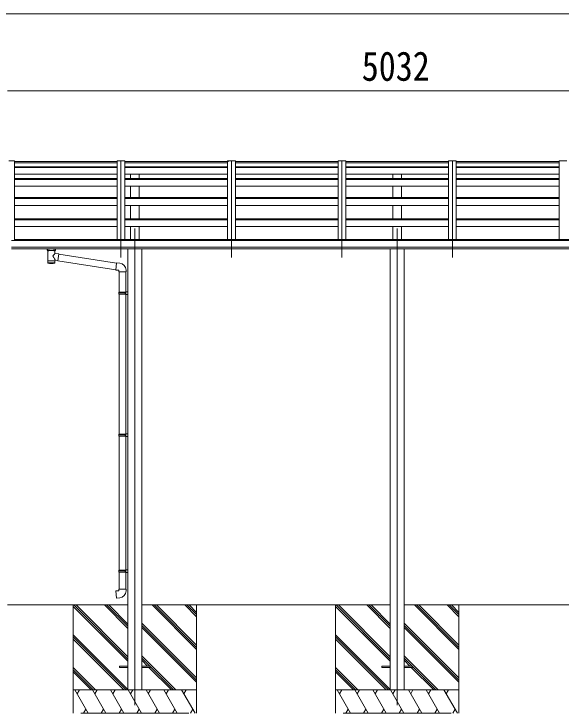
# Model space of a CAD drawing. Units: millimetres at full size, sheet at 1:40; details may follow other scales. Extents: x -11181 to 11305, y -7804 to 7716.
# Drawn here: x 4364 to 7909, y -4439 to 88 of the extents above; entities that cross this region are included whole.
import ezdxf
from ezdxf.enums import TextEntityAlignment as Align

# ---------------------------------------------------------------- set-up
doc = ezdxf.new("R2010")
doc.units = ezdxf.units.MM
doc.header["$LTSCALE"] = 40
for name, color, linetype, lineweight in [('0-0_0', 7, 'Continuous', 9), ('0-1_本体', 4, 'Continuous', 9), ('0-2_部品', 7, 'Continuous', 9), ('0-8_PARTS2', 2, 'Continuous', 9), ('0-A_寸法', 6, 'Continuous', 9)]:
    doc.layers.add(name, color=color, linetype=linetype, lineweight=lineweight)
doc.styles.add('ＭＳ ゴシック', font='')
doc.styles.get('ＭＳ ゴシック').set_extended_font_data('MS Gothic')

msp = doc.modelspace()

# ---------------------------------------------------------------- linework, layer by layer
at = {"layer": '0-0_0'}
for p, q in [((5102.74, -3739.43), (4321.94, -3739.43)), ((4747.94, -3739.43), (4747.94, -4439.43)), ((5102.74, -4103.74), (4747.94, -3748.94)), ((5102.74, -4089.6), (4752.57, -3739.43)), ((5102.74, -4075.45), (4766.71, -3739.43)), ((5102.74, -3891.61), (4950.56, -3739.43)), ((5102.74, -3877.47), (4964.7, -3739.43)), ((5102.74, -3863.32), (4978.85, -3739.43)), ((6802.74, -3739.43), (5193.14, -3739.43)), ((5547.94, -4028.44), (5258.93, -3739.43)), ((5547.94, -4014.3), (5273.07, -3739.43)), ((5547.94, -4000.16), (5287.21, -3739.43)), ((5547.94, -3816.31), (5471.06, -3739.43)), ((5547.94, -3802.17), (5485.2, -3739.43)), ((5547.94, -3788.02), (5499.35, -3739.43)), ((5547.94, -3739.43), (5547.94, -4439.43)), ((6447.94, -3739.43), (6447.94, -4439.43)), ((6802.74, -4103.74), (6447.94, -3748.94)), ((6802.74, -4089.6), (6452.57, -3739.43)), ((6802.74, -4075.45), (6466.71, -3739.43)), ((6802.74, -3891.61), (6650.56, -3739.43)), ((6802.74, -3877.47), (6664.7, -3739.43)), ((6802.74, -3863.32), (6678.85, -3739.43)), ((8502.74, -3739.43), (6893.14, -3739.43)), ((7247.94, -4028.44), (6958.93, -3739.43)), ((7247.94, -4014.3), (6973.07, -3739.43)), ((7247.94, -4000.16), (6987.21, -3739.43)), ((7247.94, -3816.31), (7171.06, -3739.43)), ((7247.94, -3802.17), (7185.2, -3739.43)), ((7247.94, -3788.02), (7199.35, -3739.43)), ((7247.94, -3739.43), (7247.94, -4439.43)), ((5547.94, -4212.29), (5193.14, -3857.49)), ((5547.94, -4226.43), (5193.14, -3871.63)), ((5547.94, -4240.57), (5193.14, -3885.77)), ((7247.94, -4212.29), (6893.14, -3857.49)), ((7247.94, -4226.43), (6893.14, -3871.63)), ((7247.94, -4240.57), (6893.14, -3885.77)), ((5102.74, -4287.59), (4747.94, -3932.79)), ((6802.74, -4287.59), (6447.94, -3932.79)), ((5090.44, -4289.43), (4747.94, -3946.93)), ((5076.3, -4289.43), (4747.94, -3961.07)), ((6790.44, -4289.43), (6447.94, -3946.93)), ((6776.3, -4289.43), (6447.94, -3961.07)), ((5412.95, -4289.43), (5193.14, -4069.62)), ((7112.95, -4289.43), (6893.14, -4069.62)), ((5244.3, -4134.92), (5193.14, -4083.76)), ((5230.16, -4134.92), (5193.14, -4097.9)), ((6944.3, -4134.92), (6893.14, -4083.76)), ((6930.16, -4134.92), (6893.14, -4097.9)), ((4892.45, -4289.43), (4747.94, -4144.92)), ((4878.31, -4289.43), (4747.94, -4159.06)), ((5384.67, -4289.43), (5239.16, -4143.92)), ((5398.81, -4289.43), (5247.94, -4138.56)), ((6592.45, -4289.43), (6447.94, -4144.92)), ((6578.31, -4289.43), (6447.94, -4159.06)), ((7084.67, -4289.43), (6939.16, -4143.92)), ((7098.81, -4289.43), (6947.94, -4138.56)), ((4864.17, -4289.43), (4747.94, -4173.2)), ((6564.17, -4289.43), (6447.94, -4173.2)), ((4747.94, -4289.43), (5547.94, -4289.43)), ((4844.83, -4439.43), (4758.23, -4289.43)), ((4788.23, -4289.43), (4773.23, -4315.41)), ((4960.3, -4439.43), (4873.7, -4289.43)), ((4903.7, -4289.43), (4888.7, -4315.41)), ((5075.78, -4439.43), (4989.17, -4289.43)), ((5004.17, -4315.41), (5019.17, -4289.43)), ((5191.25, -4439.43), (5104.64, -4289.43)), ((5119.64, -4315.41), (5134.64, -4289.43)), ((5306.72, -4439.43), (5220.11, -4289.43)), ((5235.11, -4315.41), (5250.11, -4289.43)), ((5422.19, -4439.43), (5335.58, -4289.43)), ((5350.58, -4315.41), (5365.59, -4289.43)), ((5537.66, -4439.43), (5451.05, -4289.43)), ((5466.05, -4315.41), (5481.05, -4289.43)), ((6447.94, -4289.43), (7247.94, -4289.43)), ((6544.83, -4439.43), (6458.23, -4289.43)), ((6488.23, -4289.43), (6473.23, -4315.41)), ((6660.3, -4439.43), (6573.7, -4289.43)), ((6603.7, -4289.43), (6588.7, -4315.41)), ((6775.78, -4439.43), (6689.17, -4289.43)), ((6704.17, -4315.41), (6719.17, -4289.43)), ((6891.25, -4439.43), (6804.64, -4289.43)), ((6819.64, -4315.41), (6834.64, -4289.43)), ((7006.72, -4439.43), (6920.11, -4289.43)), ((6935.11, -4315.41), (6950.11, -4289.43)), ((7122.19, -4439.43), (7035.58, -4289.43)), ((7050.58, -4315.41), (7065.59, -4289.43)), ((7237.66, -4439.43), (7151.05, -4289.43)), ((7166.05, -4315.41), (7181.05, -4289.43)), ((4829.84, -4413.45), (4814.84, -4439.43)), ((4945.31, -4413.45), (4930.31, -4439.43)), ((5060.78, -4413.45), (5045.78, -4439.43)), ((5176.25, -4413.45), (5161.25, -4439.43)), ((5291.72, -4413.45), (5276.72, -4439.43)), ((5407.19, -4413.45), (5392.19, -4439.43)), ((5522.66, -4413.45), (5507.66, -4439.43)), ((6529.84, -4413.45), (6514.84, -4439.43)), ((6645.31, -4413.45), (6630.31, -4439.43)), ((6760.78, -4413.45), (6745.78, -4439.43)), ((6876.25, -4413.45), (6861.25, -4439.43)), ((6991.72, -4413.45), (6976.72, -4439.43)), ((7107.19, -4413.45), (7092.19, -4439.43)), ((7222.66, -4413.45), (7207.66, -4439.43)), ((5497.94, -4439.43), (4797.94, -4439.43)), ((7197.94, -4439.43), (6497.94, -4439.43))]:
    msp.add_line(p, q, dxfattribs=at)
at = {"layer": '0-1_本体'}
for p, q in [((4331.64, -863.18), (4366.94, -863.18)), ((4366.94, -863.18), (4366.94, -1379.83)), ((5032.94, -876.18), (4366.94, -876.18)), ((5032.94, -902.8), (4366.94, -902.8)), ((5032.94, -905.33), (4366.94, -905.33)), ((5032.94, -863.18), (5032.94, -1373.3)), ((5032.94, -863.18), (5082.94, -863.18)), ((5082.94, -863.18), (5082.94, -1373.3)), ((5748.94, -876.18), (5082.94, -876.18)), ((5748.94, -902.8), (5082.94, -902.8)), ((5748.94, -905.33), (5082.94, -905.33)), ((5748.94, -863.18), (5748.94, -1373.3)), ((5748.94, -863.18), (5798.94, -863.18)), ((5798.94, -863.18), (5798.94, -1373.3)), ((6464.94, -876.18), (5798.94, -876.18)), ((6464.94, -902.8), (5798.94, -902.8)), ((6464.94, -905.33), (5798.94, -905.33)), ((6464.94, -863.18), (6464.94, -1373.3)), ((6464.94, -863.18), (6514.94, -863.18)), ((6514.94, -863.18), (6514.94, -1373.3)), ((7180.94, -876.18), (6514.94, -876.18)), ((7180.94, -902.8), (6514.94, -902.8)), ((7180.94, -905.33), (6514.94, -905.33)), ((7180.94, -863.18), (7180.94, -1373.3)), ((7180.94, -863.18), (7230.94, -863.18)), ((7230.94, -863.18), (7230.94, -1373.3)), ((7896.94, -876.18), (7230.94, -876.18)), ((7896.94, -902.8), (7230.94, -902.8)), ((7896.94, -905.33), (7230.94, -905.33)), ((7896.94, -863.18), (7896.94, -1373.3)), ((7896.94, -863.18), (7946.94, -863.18)), ((5032.94, -950.08), (4366.94, -950.08)), ((5748.94, -950.08), (5082.94, -950.08)), ((5120.44, -978.23), (5120.44, -950.08)), ((5175.44, -978.23), (5175.44, -950.08)), ((6464.94, -950.08), (5798.94, -950.08)), ((7180.94, -950.08), (6514.94, -950.08)), ((6820.44, -978.23), (6820.44, -950.08)), ((6875.44, -978.23), (6875.44, -950.08)), ((7896.94, -950.08), (7230.94, -950.08)), ((5032.94, -978.23), (4366.94, -978.23)), ((5032.94, -983.2), (4366.94, -983.2)), ((5748.94, -978.23), (5082.94, -978.23)), ((5748.94, -983.2), (5082.94, -983.2)), ((6464.94, -978.23), (5798.94, -978.23)), ((6464.94, -983.2), (5798.94, -983.2)), ((7180.94, -978.23), (6514.94, -978.23)), ((7180.94, -983.2), (6514.94, -983.2)), ((7896.94, -978.23), (7230.94, -978.23)), ((7896.94, -983.2), (7230.94, -983.2)), ((5032.94, -1027.41), (4366.94, -1027.41)), ((5748.94, -1027.41), (5082.94, -1027.41)), ((5120.44, -1100.93), (5120.44, -1027.41)), ((5175.44, -1100.93), (5175.44, -1027.41)), ((6464.94, -1027.41), (5798.94, -1027.41)), ((7180.94, -1027.41), (6514.94, -1027.41)), ((6820.44, -1100.93), (6820.44, -1027.41)), ((6875.44, -1100.93), (6875.44, -1027.41)), ((7896.94, -1027.41), (7230.94, -1027.41)), ((5032.94, -1100.93), (4366.94, -1100.93)), ((5032.94, -1107.83), (4366.94, -1107.83)), ((5748.94, -1100.93), (5082.94, -1100.93)), ((5748.94, -1107.83), (5082.94, -1107.83)), ((6464.94, -1100.93), (5798.94, -1100.93)), ((6464.94, -1107.83), (5798.94, -1107.83)), ((7180.94, -1100.93), (6514.94, -1100.93)), ((7180.94, -1107.83), (6514.94, -1107.83)), ((7896.94, -1100.93), (7230.94, -1100.93)), ((7896.94, -1107.83), (7230.94, -1107.83)), ((5032.94, -1151.38), (4366.94, -1151.38)), ((5748.94, -1151.38), (5082.94, -1151.38)), ((5120.44, -1238.39), (5120.44, -1151.38)), ((5175.44, -1238.39), (5175.44, -1151.38)), ((6464.94, -1151.38), (5798.94, -1151.38)), ((7180.94, -1151.38), (6514.94, -1151.38)), ((6820.44, -1238.39), (6820.44, -1151.38)), ((6875.44, -1238.39), (6875.44, -1151.38)), ((7896.94, -1151.38), (7230.94, -1151.38)), ((5032.94, -1238.39), (4366.94, -1238.39)), ((5032.94, -1245.29), (4366.94, -1245.29)), ((5748.94, -1238.39), (5082.94, -1238.39)), ((5748.94, -1245.29), (5082.94, -1245.29)), ((6464.94, -1238.39), (5798.94, -1238.39)), ((6464.94, -1245.29), (5798.94, -1245.29)), ((7180.94, -1238.39), (6514.94, -1238.39)), ((7180.94, -1245.29), (6514.94, -1245.29)), ((7896.94, -1238.39), (7230.94, -1238.39)), ((7896.94, -1245.29), (7230.94, -1245.29)), ((5032.94, -1288.84), (4366.94, -1288.84)), ((5748.94, -1288.84), (5082.94, -1288.84)), ((5120.44, -1373.5), (5120.44, -1288.84)), ((5175.44, -1373.5), (5175.44, -1288.84)), ((6464.94, -1288.84), (5798.94, -1288.84)), ((7180.94, -1288.84), (6514.94, -1288.84)), ((6820.44, -1373.5), (6820.44, -1288.84)), ((6875.44, -1373.5), (6875.44, -1288.84)), ((7896.94, -1288.84), (7230.94, -1288.84)), ((4348.44, -1379.83), (9347.44, -1379.83)), ((4371.94, -1373.3), (9323.94, -1373.3)), ((4371.94, -1379.83), (4371.94, -1373.3)), ((9347.44, -1421.43), (4348.44, -1421.43)), ((4348.44, -1433.28), (9347.44, -1433.21)), ((5102.74, -1433.37), (5102.74, -4289.44)), ((5193.14, -1433.37), (5193.14, -4289.44)), ((6802.74, -1433.37), (6802.74, -4289.44)), ((6893.14, -1433.37), (6893.14, -4289.44))]:
    msp.add_line(p, q, dxfattribs=at)
at = {"layer": '0-2_部品', "color": 4}
for p, q in [((4366.94, -867.47), (5032.94, -867.47)), ((5082.94, -867.47), (5753.87, -867.47)), ((5803.87, -867.47), (6464.94, -867.47)), ((6514.94, -867.47), (7180.94, -867.47)), ((7230.94, -867.47), (7896.94, -867.47)), ((5047.94, -4134.93), (5047.94, -4143.93)), ((5102.94, -4134.93), (5047.94, -4134.93)), ((5102.94, -4143.93), (5047.94, -4143.93)), ((5247.94, -4134.93), (5192.94, -4134.93)), ((5247.94, -4143.93), (5192.94, -4143.93)), ((5247.94, -4134.93), (5247.94, -4143.93)), ((6747.94, -4134.93), (6747.94, -4143.93)), ((6802.94, -4134.93), (6747.94, -4134.93)), ((6802.94, -4143.93), (6747.94, -4143.93)), ((6947.94, -4134.93), (6892.94, -4134.93)), ((6947.94, -4143.93), (6892.94, -4143.93)), ((6947.94, -4134.93), (6947.94, -4143.93))]:
    msp.add_line(p, q, dxfattribs=at)
at = {"layer": '0-2_部品'}
for p, q in [((4579.94, -1440.39), (4579.94, -1433.22)), ((4584.04, -1444.89), (4584.03, -1525.18)), ((4629.84, -1462.46), (4629.84, -1444.88)), ((4633.94, -1440.39), (4633.94, -1433.22)), ((4655.07, -1466.37), (4629.84, -1462.46)), ((4655.07, -1466.37), (4648.04, -1511.63)), ((5028.68, -1526.31), (4654.77, -1468.31)), ((4629.86, -1525.18), (4629.84, -1508.55)), ((4629.84, -1508.8), (4648.04, -1511.63)), ((5025.01, -1568.25), (4648.33, -1509.81)), ((5049.67, -1526.38), (5028.83, -1524.55)), ((5044.74, -1582.12), (5090.74, -1582.12)), ((5046.74, -1581.37), (5046.74, -1713.68)), ((5088.74, -1581.37), (5088.74, -1711.12)), ((5090.74, -1582.12), (5090.74, -1571.2)), ((5044.74, -1715.68), (5045.74, -1713.68)), ((5044.74, -1715.68), (5088.74, -1715.68)), ((5044.74, -1715.68), (5044.74, -1723.68)), ((5045.74, -1713.68), (5088.74, -1713.68)), ((5084.27, -1715.68), (5083.84, -1713.68)), ((5086.74, -1711.18), (5102.74, -1710.71)), ((5086.74, -1713.18), (5086.74, -1711.18)), ((5086.74, -1713.18), (5088.74, -1713.18)), ((5102.74, -1710.71), (5102.74, -1728.65)), ((5044.74, -1723.68), (5088.74, -1723.68)), ((5044.74, -1723.68), (5045.74, -1725.68)), ((5045.74, -1725.68), (5088.74, -1725.68)), ((5046.74, -1725.68), (5046.74, -2633.43)), ((5086.74, -1728.18), (5086.74, -1726.18)), ((5086.74, -1728.18), (5102.74, -1728.65)), ((5088.74, -1728.24), (5088.74, -2630.87)), ((5044.74, -2635.43), (5045.74, -2633.43)), ((5044.74, -2635.43), (5088.74, -2635.43)), ((5044.74, -2635.43), (5044.74, -2643.43)), ((5044.74, -2643.43), (5088.74, -2643.43)), ((5044.74, -2643.43), (5045.74, -2645.43)), ((5045.74, -2633.43), (5088.74, -2633.43)), ((5045.74, -2645.43), (5088.74, -2645.43)), ((5046.74, -2645.43), (5046.74, -3515.03)), ((5084.27, -2635.43), (5083.84, -2633.43)), ((5086.74, -2630.93), (5102.74, -2630.45)), ((5086.74, -2632.93), (5086.74, -2630.93)), ((5086.74, -2632.93), (5088.74, -2632.93)), ((5086.74, -2647.93), (5086.74, -2645.93)), ((5086.74, -2647.93), (5102.74, -2648.4)), ((5088.74, -2647.98), (5088.74, -3512.47)), ((5102.74, -2630.45), (5102.74, -2648.4)), ((5044.74, -3517.03), (5045.74, -3515.03)), ((5044.74, -3517.03), (5088.74, -3517.03)), ((5044.74, -3517.03), (5044.74, -3525.03)), ((5044.74, -3525.03), (5088.74, -3525.03)), ((5044.74, -3525.03), (5045.74, -3527.03)), ((5045.74, -3515.03), (5088.74, -3515.03)), ((5045.74, -3527.03), (5088.74, -3527.03)), ((5046.74, -3527.03), (5046.74, -3637.03)), ((5084.27, -3517.03), (5083.84, -3515.03)), ((5086.74, -3512.53), (5102.74, -3512.05)), ((5086.74, -3514.53), (5086.74, -3512.53)), ((5086.74, -3514.53), (5088.74, -3514.53)), ((5086.74, -3529.53), (5086.74, -3527.53)), ((5086.74, -3529.53), (5102.74, -3530)), ((5088.74, -3529.58), (5088.74, -3637.03)), ((5102.74, -3512.05), (5102.74, -3530)), ((5044.74, -3637.03), (5090.74, -3637.03)), ((5044.74, -3647.03), (5044.74, -3637.03)), ((5090.74, -3637.03), (5090.74, -3647.94))]:
    msp.add_line(p, q, dxfattribs=at)
for points in [[(4579.98, -1440.44), (4579.96, -1440.09), (4580.21, -1439.13), (4580.73, -1438.25), (4581.53, -1437.41), (4582.64, -1436.61), (4584.04, -1435.89)], [(4579.98, -1440.33), (4579.96, -1440.69), (4580.21, -1441.64), (4580.73, -1442.53), (4581.53, -1443.37), (4582.64, -1444.16), (4584.04, -1444.89)], [(4629.84, -1435.9), (4630.08, -1435.99), (4631.43, -1436.73), (4632.54, -1437.57), (4633.3, -1438.44), (4633.76, -1439.34), (4633.93, -1440.23)], [(4629.84, -1444.88), (4630.08, -1444.78), (4631.43, -1444.05), (4632.54, -1443.2), (4633.3, -1442.33), (4633.76, -1441.44), (4633.93, -1440.55)], [(5028.83, -1524.55), (5024.82, -1570.38), (5044.74, -1572.12), (5044.74, -1582.12)], [(5084.27, -1715.68), (5084.27, -1723.68), (5083.84, -1725.68)], [(5086.74, -1726.18), (5088.74, -1726.18), (5088.74, -1713.18)], [(5084.27, -2635.43), (5084.27, -2643.43), (5083.84, -2645.43)], [(5086.74, -2645.93), (5088.74, -2645.93), (5088.74, -2632.93)], [(5084.27, -3517.03), (5084.27, -3525.03), (5083.84, -3527.03)], [(5086.74, -3527.53), (5088.74, -3527.53), (5088.74, -3514.53)], [(5049.67, -3692.77), (5028.83, -3694.59), (5024.82, -3648.77), (5044.74, -3647.03)]]:
    msp.add_lwpolyline(points, dxfattribs=at)
for centre, radius, start, end in [((4597.01, -1485.6), 51.38, 92.46126, 104.61963), ((4606.96, -1589.74), 155.94, 85.53149, 94.46851), ((4616.9, -1485.6), 51.38, 75.38037, 87.53874), ((5045.74, -1571.2), 45, 0, 85), ((5045.74, -3647.94), 45, 275, 0)]:
    msp.add_arc(centre, radius, start, end, dxfattribs=at)
for centre, major_axis, ratio, start_param, end_param in [((4606.94, -1446.08), (-22.91, -0.42), 0.072511, 4.711586, 6.2823824), ((4606.97, -1444.45), (-22.91, -0.42), 0.072511, 4.711586, 6.2823824), ((4606.92, -1444.46), (22.92, -0.42), 0.07247, 0.0008089, 1.5716053), ((4606.92, -1446.08), (22.92, -0.42), 0.07247, 0.0008089, 1.5716053), ((4617.94, -1440.39), (16, 0), 0.361356, 0, 0.0194874), ((4617.94, -1440.39), (16, 0), 0.361356, 6.2636979, 6.2831853), ((4606.94, -1482.01), (-22.81, 26.62), 0.234429, 3.1563334, 4.5976381), ((4609.5, -1484.66), (20.32, 22.25), 0.045535, 4.9756507, 6.2441899), ((4606.94, -1525.18), (22.92, 0), 0.101955, 6.2829723, 9.4248207), ((4606.94, -1525.18), (22.92, 0), 0.101955, 3.1415499, 6.2833984), ((4606.94, -1512.74), (22.91, 0), 0.122865, 6.2831853, 9.424778)]:
    msp.add_ellipse(centre, major_axis=major_axis, ratio=ratio, start_param=start_param, end_param=end_param, dxfattribs=at)
at = {"layer": '0-8_PARTS2'}
for p, q in [((5057.94, -1489.36), (5057.94, -863.18)), ((5773.94, -1489.36), (5773.94, -863.18)), ((6489.94, -1489.36), (6489.94, -863.18)), ((7205.94, -1489.36), (7205.94, -863.18)), ((5147.94, -1300.56), (5147.94, -4389.46)), ((6847.94, -1300.56), (6847.94, -4389.46))]:
    msp.add_line(p, q, dxfattribs=at)
at = {"layer": '0-A_寸法'}
for p, q in [((-690.06, 88.17), (9373.95, 88.17)), ((9353.95, -409.96), (4321.94, -409.96))]:
    msp.add_line(p, q, dxfattribs=at)

# ---------------------------------------------------------------- texts
at = {"layer": '0-A_寸法', "color": 7, "style": 'ＭＳ ゴシック', "width": 0.85}
msp.add_text('5032', height=190.6, dxfattribs=at).set_placement((6617.94, -401.96), align=Align.BOTTOM_LEFT)

doc.saveas('drawing.dxf')
